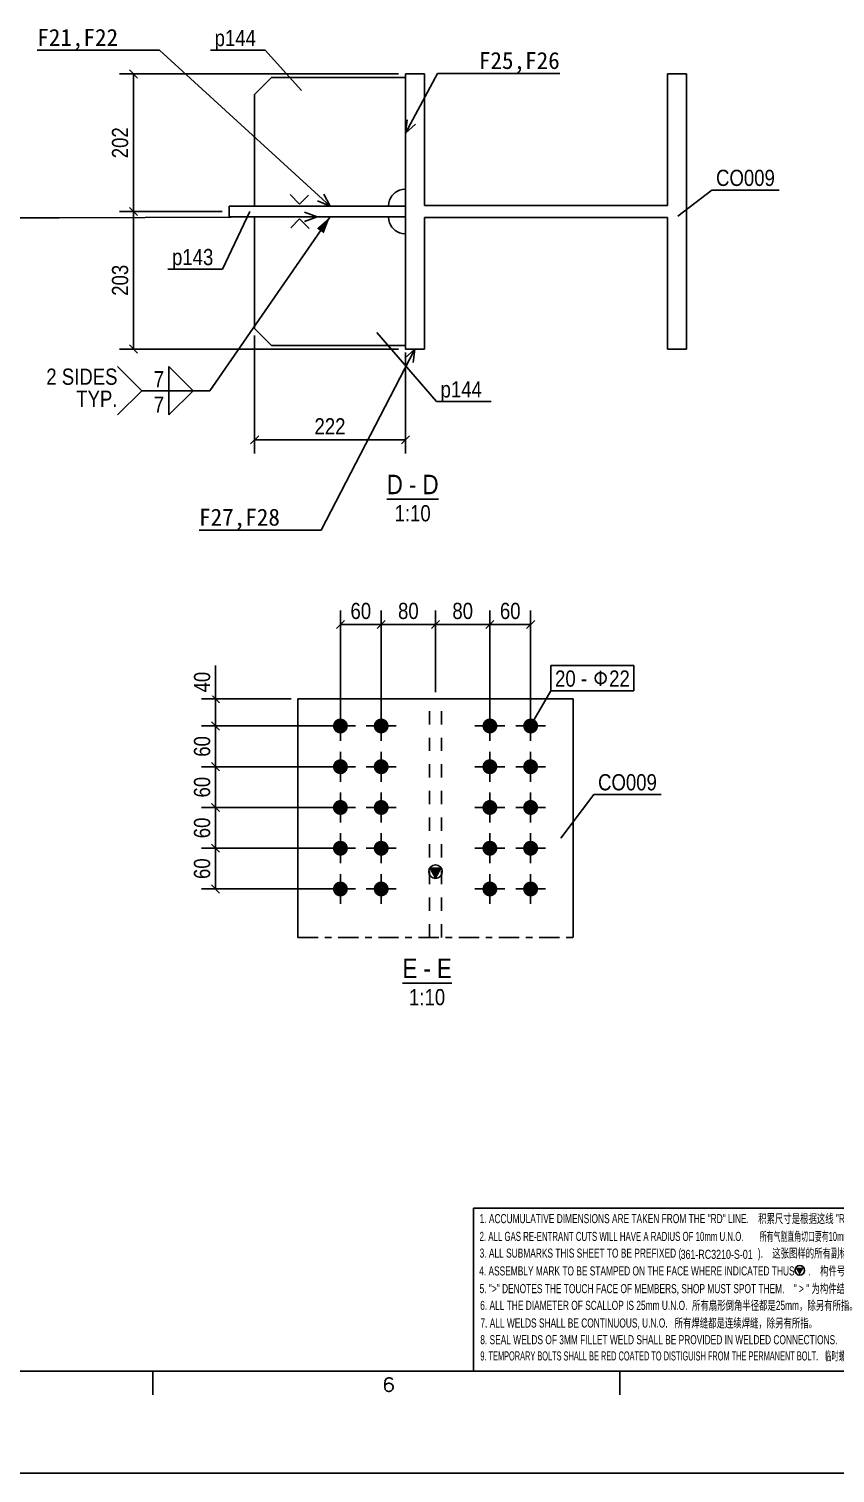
# Model space of a CAD drawing. Header units: millimetres. Extents: x -258 to 337, y -124 to 296.
# Drawn here: x 97.2 to 215.9, y -124.3 to 88.3 of the extents above; entities that cross this region are included whole.
import ezdxf

# ---------------------------------------------------------------- set-up
doc = ezdxf.new("R2010")
doc.units = ezdxf.units.MM
doc.linetypes.add('DXK_LINE_DOT2', pattern=[3.9198, 1.9599, -1.9599])
doc.linetypes.add('DXK_LINE_DOT3', pattern=[5.9187, 2.979, -0.9799, 0.9799, -0.9799])
doc.layers.add('WELD_LABELS', color=5, linetype='Continuous')
doc.styles.add('Arial', font='ARIAL.TTF', dxfattribs={"height": 0.2})
doc.styles.add('Arial Narrow', font='ARIALN.TTF', dxfattribs={"height": 0.2})

# ---------------------------------------------------------------- blocks, each defined once
blk = doc.blocks.new('Unknown-234524341-28319')
at = {"linetype": 'Continuous'}
for points in [[(210.63, -95.18), (211.25, -94.1), (210.07, -94.1)], [(220.81, -95.35), (221.43, -94.27), (220.26, -94.27)]]:
    blk.add_hatch(color=7, dxfattribs=at).paths.add_polyline_path(points)
at = {"color": 7, "linetype": 'Continuous'}
for p, q in [((162.65, -85.34), (162.65, -109.31)), ((162.65, -85.34), (242.46, -85.34)), ((242.46, -85.34), (242.46, -109.31)), ((162.65, -109.31), (242.46, -109.31))]:
    blk.add_line(p, q, dxfattribs=at)
at = {"color": 3, "linetype": 'Continuous'}
for p, q in [((220.26, -94.27), (220.81, -95.34)), ((221.43, -94.27), (220.82, -95.35))]:
    blk.add_line(p, q, dxfattribs=at)
at = {"color": 7, "linetype": 'Continuous'}
for centre in [(210.66, -94.48), (220.85, -94.65)]:
    blk.add_circle(centre, 0.7, dxfattribs=at)
at = {"color": 7, "linetype": 'Continuous', "style": 'Arial'}
for s, height, width, p in [('1. ACCUMULATIVE DIMENSIONS ARE TAKEN FROM THE "RD" LINE.    积累尺寸是根据这线 "RD" 开始计算。', 1.3371, 0.65892, (163.53, -87.53)), ('2. ALL GAS RE-ENTRANT CUTS WILL HAVE A RADIUS OF 10mm U.N.O.', 1.3371, 0.617738, (163.53, -90.15)), ('所有气割直角切口要有10mm 的半径，除另有所指。', 1.3371, 0.541875, (204.77, -90.15)), ('3. ALL SUBMARKS THIS SHEET TO BE PREFIXED (                                 ).    这张图样的所有副标记前面要加 (                                  )。', 1.33711, 0.65892, (163.53, -92.61)), ('4. ASSEMBLY MARK TO BE STAMPED ON THE FACE WHERE INDICATED THUS      .    构件号打在      标记面上。', 1.3371, 0.65892, (163.47, -95.23)), ('5. ">" DENOTES THE TOUCH FACE OF MEMBERS, SHOP MUST SPOT THEM.    " > " 为构件结合面，工厂需标识出来。', 1.3371, 0.65892, (163.53, -97.84)), ('6. ALL THE DIAMETER OF SCALLOP IS 25mm U.N.O.  所有扇形倒角半径都是25mm，除另有所指。', 1.3371, 0.65892, (163.62, -100.3)), ('7. ALL WELDS SHALL BE CONTINUOUS, U.N.O.   所有焊缝都是连续焊缝，除另有所指。', 1.3371, 0.65892, (163.65, -102.9)), ('8. SEAL WELDS OF 3MM FILLET WELD SHALL BE PROVIDED IN WELDED CONNECTIONS.   焊接节点里的封焊是3mm角焊缝。', 1.3371, 0.65892, (163.63, -105.36)), ('9. TEMPORARY BOLTS SHALL BE RED COATED TO DISTIGUISH FROM THE PERMANENT BOLT.   临时螺栓应涂红油漆，以区别与永久螺栓。', 1.3371, 0.55892, (163.64, -107.75))]:
    blk.add_text(s, height=height, dxfattribs=dict(at, width=width)).set_placement(p)
at = {"color": 3, "linetype": 'Continuous', "style": 'Arial', "width": 0.7}
for p in [(193.12, -92.79), (224.88, -92.75)]:
    blk.add_text('361-RC3210-S-01', height=1.3371, dxfattribs=at).set_placement(p)
blk = doc.blocks.new('Unknown-234524341-28322')
at = {"color": 7, "linetype": 'Continuous'}
for p, q in [((-228.29, -109.31), (321.63, -109.31)), ((115.42, -109.31), (115.42, -112.82)), ((149.84, -110.41), (149.65, -110.69)), ((150.13, -110.31), (149.84, -110.41)), ((150.32, -110.31), (150.13, -110.31)), ((150.6, -110.41), (150.32, -110.31)), ((150.7, -110.6), (150.6, -110.41)), ((184.15, -109.31), (184.15, -112.82)), ((149.65, -110.69), (149.56, -111.17)), ((149.56, -111.17), (149.56, -111.65)), ((149.65, -111.36), (149.56, -111.65)), ((149.56, -111.65), (149.65, -112.03)), ((149.84, -111.17), (149.65, -111.36)), ((149.65, -112.03), (149.84, -112.22)), ((150.13, -111.08), (149.84, -111.17)), ((149.84, -112.22), (150.13, -112.32)), ((150.22, -111.08), (150.13, -111.08)), ((150.13, -112.32), (150.22, -112.32)), ((150.51, -111.17), (150.22, -111.08)), ((150.22, -112.32), (150.51, -112.22)), ((150.7, -111.36), (150.51, -111.17)), ((150.51, -112.22), (150.7, -112.03)), ((150.79, -111.65), (150.7, -111.36)), ((150.7, -112.03), (150.79, -111.74)), ((150.79, -111.74), (150.79, -111.65)), ((-258.34, -124.33), (336.67, -124.33))]:
    blk.add_line(p, q, dxfattribs=at)
blk = doc.blocks.new('Unknown-234524341-15 - 3766')
at = {"color": 6, "linetype": 'Continuous'}
blk.add_line((149.86, 19.05), (157.5, 19.05), dxfattribs=at)
at = {"color": 0, "linetype": 'Continuous'}
for points in [[(152.23, 19.8), (152.23, 22.8), (149.86, 22.8), (149.86, 19.8)], [(156.34, 15.8), (156.34, 18.3), (151.01, 18.3), (151.01, 15.8)]]:
    blk.add_wipeout(points, dxfattribs=at)
at = {"color": 6, "linetype": 'Continuous', "style": 'Arial Narrow'}
blk.add_text('1:10', height=2.386, dxfattribs=at).set_placement((151.01, 15.8))
at = {"color": 0, "linetype": 'Continuous'}
blk.add_wipeout([(154.23, 19.8), (154.23, 22.8), (153.13, 22.8), (153.13, 19.8)], dxfattribs=at)
at = {"color": 6, "linetype": 'Continuous', "style": 'Arial Narrow'}
blk.add_text('D', height=2.86, dxfattribs=at).set_placement((149.86, 19.8))
at = {"color": 0, "linetype": 'Continuous'}
blk.add_wipeout([(157.5, 19.8), (157.5, 22.8), (155.13, 22.8), (155.13, 19.8)], dxfattribs=at)
at = {"color": 6, "linetype": 'Continuous', "style": 'Arial Narrow'}
for s, p in [('D', (155.13, 19.8)), ('-', (153.13, 19.8))]:
    blk.add_text(s, height=2.86, dxfattribs=at).set_placement(p)
blk = doc.blocks.new('Unknown-234524341-16 - 5437')
at = {"color": 6, "linetype": 'Continuous'}
blk.add_line((152.17, -52.2), (159.44, -52.2), dxfattribs=at)
at = {"color": 0, "linetype": 'Continuous'}
for points in [[(154.36, -51.45), (154.36, -48.45), (152.17, -48.45), (152.17, -51.45)], [(158.47, -55.45), (158.47, -52.95), (153.14, -52.95), (153.14, -55.45)]]:
    blk.add_wipeout(points, dxfattribs=at)
at = {"color": 6, "linetype": 'Continuous', "style": 'Arial Narrow'}
blk.add_text('1:10', height=2.386, dxfattribs=at).set_placement((153.14, -55.45))
at = {"color": 0, "linetype": 'Continuous'}
blk.add_wipeout([(156.35, -51.45), (156.35, -48.45), (155.26, -48.45), (155.26, -51.45)], dxfattribs=at)
at = {"color": 6, "linetype": 'Continuous', "style": 'Arial Narrow'}
blk.add_text('E', height=2.86, dxfattribs=at).set_placement((152.17, -51.45))
at = {"color": 0, "linetype": 'Continuous'}
blk.add_wipeout([(159.44, -51.45), (159.44, -48.45), (157.25, -48.45), (157.25, -51.45)], dxfattribs=at)
at = {"color": 6, "linetype": 'Continuous', "style": 'Arial Narrow'}
for s, p in [('E', (157.25, -51.45)), ('-', (155.26, -51.45))]:
    blk.add_text(s, height=2.86, dxfattribs=at).set_placement(p)
blk = doc.blocks.new('Part-234524341-3773 - 3766')
at = {"color": 2, "linetype": 'Continuous'}
for p, q in [((130.41, 44.17), (130.41, 60.62)), ((150.15, 60.13), (150.11, 60.62)), ((152.61, 58.12), (152.12, 58.17)), ((130.41, 44.17), (132.91, 41.67)), ((152.61, 41.67), (132.91, 41.67))]:
    blk.add_line(p, q, dxfattribs=at)
at = {"color": 7, "linetype": 'DXK_LINE_DOT2'}
for p, q in [((130.41, 60.62), (150.11, 60.62)), ((152.61, 41.67), (152.61, 58.12))]:
    blk.add_line(p, q, dxfattribs=at)
at = {"color": 2, "linetype": 'Continuous'}
blk.add_arc((152.61, 60.62), 2.5, 191.25, 258.75, dxfattribs=at)
blk = doc.blocks.new('Part-234524341-3772 - 3766')
at = {"color": 2, "linetype": 'Continuous'}
for p, q in [((137.04, 62.52), (135.64, 63.92)), ((137.04, 62.52), (138.34, 63.82)), ((126.64, 62.22), (152.61, 62.22)), ((126.64, 60.62), (126.64, 62.22)), ((152.61, 62.22), (152.61, 60.62)), ((152.61, 60.62), (126.64, 60.62)), ((137.04, 60.32), (135.74, 59.02)), ((137.04, 60.32), (138.44, 58.92))]:
    blk.add_line(p, q, dxfattribs=at)
at = {"color": 7, "linetype": 'DXK_LINE_DOT2'}
for p, q in [((126.64, 62.22), (132.36, 62.22)), ((126.64, 60.62), (132.36, 60.62))]:
    blk.add_line(p, q, dxfattribs=at)
blk = doc.blocks.new('Part-234524341-3775 - 3766')
at = {"color": 2, "linetype": 'Continuous'}
for p, q in [((132.91, 81.17), (130.41, 78.67)), ((152.61, 81.17), (132.91, 81.17)), ((130.41, 78.67), (130.41, 62.22)), ((152.12, 64.67), (152.61, 64.72)), ((150.11, 62.22), (150.15, 62.71))]:
    blk.add_line(p, q, dxfattribs=at)
at = {"color": 7, "linetype": 'DXK_LINE_DOT2'}
for p, q in [((152.61, 64.72), (152.61, 81.17)), ((130.41, 62.22), (150.11, 62.22))]:
    blk.add_line(p, q, dxfattribs=at)
at = {"color": 2, "linetype": 'Continuous'}
blk.add_arc((152.61, 62.22), 2.5, 101.25, 168.75, dxfattribs=at)
blk = doc.blocks.new('Part-234524341-3777 - 3766')
at = {"color": 2, "linetype": 'Continuous'}
for p, q in [((152.61, 41.17), (152.61, 81.67)), ((152.61, 81.67), (155.41, 81.67)), ((155.41, 81.67), (155.41, 62.32)), ((191.21, 81.67), (194.01, 81.67)), ((191.21, 62.32), (191.21, 81.67)), ((194.01, 81.67), (194.01, 41.17)), ((155.41, 62.32), (191.21, 62.32)), ((191.21, 60.52), (155.41, 60.52)), ((155.41, 60.52), (155.41, 41.17)), ((191.21, 41.17), (191.21, 60.52)), ((155.41, 41.17), (152.61, 41.17)), ((194.01, 41.17), (191.21, 41.17))]:
    blk.add_line(p, q, dxfattribs=at)
blk = doc.blocks.new('Bolt-234524341-5499 - 5437')
at = {"linetype": 'Continuous'}
for points in [[(144.14, -14.33, -1), (141.94, -14.33, -1)], [(150.14, -14.33, -1), (147.94, -14.33, -1)], [(144.14, -20.33, -1), (141.94, -20.33, -1)], [(150.14, -20.33, -1), (147.94, -20.33, -1)], [(144.14, -26.33, -1), (141.94, -26.33, -1)], [(150.14, -26.33, -1), (147.94, -26.33, -1)], [(144.14, -32.33, -1), (141.94, -32.33, -1)], [(150.14, -32.33, -1), (147.94, -32.33, -1)], [(144.14, -38.33, -1), (141.94, -38.33, -1)], [(150.14, -38.33, -1), (147.94, -38.33, -1)]]:
    blk.add_hatch(color=3, dxfattribs=at).paths.add_polyline_path(points)
at = {"color": 3, "linetype": 'Continuous'}
for p, q in [((143.04, -12.13), (143.04, -16.53)), ((149.04, -12.13), (149.04, -16.53)), ((145.24, -14.33), (140.84, -14.33)), ((151.24, -14.33), (146.84, -14.33)), ((143.04, -18.13), (143.04, -22.53)), ((149.04, -18.13), (149.04, -22.53)), ((145.24, -20.33), (140.84, -20.33)), ((151.24, -20.33), (146.84, -20.33)), ((143.04, -24.13), (143.04, -28.53)), ((149.04, -24.13), (149.04, -28.53)), ((145.24, -26.33), (140.84, -26.33)), ((151.24, -26.33), (146.84, -26.33)), ((143.04, -30.13), (143.04, -34.53)), ((149.04, -30.13), (149.04, -34.53)), ((145.24, -32.33), (140.84, -32.33)), ((151.24, -32.33), (146.84, -32.33)), ((143.04, -36.13), (143.04, -40.53)), ((149.04, -36.13), (149.04, -40.53)), ((145.24, -38.33), (140.84, -38.33)), ((151.24, -38.33), (146.84, -38.33))]:
    blk.add_line(p, q, dxfattribs=at)
blk = doc.blocks.new('Part-234524341-5448 - 5437')
at = {"linetype": 'Continuous'}
blk.add_hatch(color=2, dxfattribs=at).paths.add_polyline_path([(157.04, -36.67), (156.24, -35.27), (157.84, -35.27)])
at = {"color": 2, "linetype": 'Continuous'}
for p, q in [((177.29, -10.33), (136.79, -10.33)), ((136.79, -10.33), (136.79, -45.45)), ((177.29, -10.33), (177.29, -45.45)), ((157.04, -36.67), (156.24, -35.27)), ((156.24, -35.27), (157.84, -35.27)), ((157.84, -35.27), (157.04, -36.67))]:
    blk.add_line(p, q, dxfattribs=at)
at = {"color": 7, "linetype": 'DXK_LINE_DOT2'}
for p, q in [((156.14, -45.45), (156.14, -10.33)), ((157.94, -45.45), (157.94, -10.33))]:
    blk.add_line(p, q, dxfattribs=at)
at = {"color": 2, "linetype": 'Continuous'}
blk.add_circle((157.04, -35.77), 1, dxfattribs=at)
blk = doc.blocks.new('Bolt-234524341-5501 - 5437')
at = {"linetype": 'Continuous'}
for points in [[(166.14, -14.33, -1), (163.94, -14.33, -1)], [(172.14, -14.33, -1), (169.94, -14.33, -1)], [(166.14, -20.33, -1), (163.94, -20.33, -1)], [(172.14, -20.33, -1), (169.94, -20.33, -1)], [(166.14, -26.33, -1), (163.94, -26.33, -1)], [(172.14, -26.33, -1), (169.94, -26.33, -1)], [(166.14, -32.33, -1), (163.94, -32.33, -1)], [(172.14, -32.33, -1), (169.94, -32.33, -1)], [(166.14, -38.33, -1), (163.94, -38.33, -1)], [(172.14, -38.33, -1), (169.94, -38.33, -1)]]:
    blk.add_hatch(color=3, dxfattribs=at).paths.add_polyline_path(points)
at = {"color": 3, "linetype": 'Continuous'}
for p, q in [((165.04, -12.13), (165.04, -16.53)), ((171.04, -12.13), (171.04, -16.53)), ((167.24, -14.33), (162.84, -14.33)), ((173.24, -14.33), (168.84, -14.33)), ((165.04, -18.13), (165.04, -22.53)), ((171.04, -18.13), (171.04, -22.53)), ((167.24, -20.33), (162.84, -20.33)), ((173.24, -20.33), (168.84, -20.33)), ((165.04, -24.13), (165.04, -28.53)), ((171.04, -24.13), (171.04, -28.53)), ((167.24, -26.33), (162.84, -26.33)), ((173.24, -26.33), (168.84, -26.33)), ((165.04, -30.13), (165.04, -34.53)), ((171.04, -30.13), (171.04, -34.53)), ((167.24, -32.33), (162.84, -32.33)), ((173.24, -32.33), (168.84, -32.33)), ((165.04, -36.13), (165.04, -40.53)), ((171.04, -36.13), (171.04, -40.53)), ((167.24, -38.33), (162.84, -38.33)), ((173.24, -38.33), (168.84, -38.33))]:
    blk.add_line(p, q, dxfattribs=at)
blk = doc.blocks.new('Line-234524341-5593 - 5437')
at = {"color": 3, "linetype": 'DXK_LINE_DOT3'}
blk.add_line((136.79, -45.45), (177.29, -45.45), dxfattribs=at)
blk = doc.blocks.new('StraightDimension-234524341-5632 - 3766')
at = {"color": 7, "linetype": 'Continuous'}
for p, q in [((151.61, 81.67), (110.54, 81.67)), ((113.19, 81.07), (111.99, 82.27)), ((112.59, 61.42), (112.59, 81.67)), ((111.99, 62.02), (113.19, 60.82)), ((125.64, 61.42), (110.54, 61.42))]:
    blk.add_line(p, q, dxfattribs=at)
at = {"color": 0}
blk.add_wipeout([(112.29, 74.33), (108.79, 74.33), (108.79, 68.76), (112.29, 68.76)], dxfattribs=at)
at = {"color": 4, "style": 'Arial Narrow'}
blk.add_text('202', height=2.386, rotation=90.0002, dxfattribs=at).set_placement((111.79, 69.26))
blk = doc.blocks.new('StraightDimension-234524341-5633 - 3766')
at = {"color": 7, "linetype": 'Continuous'}
for p, q in [((113.19, 60.82), (111.99, 62.02)), ((125.64, 61.42), (110.54, 61.42)), ((112.59, 41.17), (112.59, 61.42)), ((151.61, 41.17), (110.54, 41.17)), ((111.99, 41.77), (113.19, 40.57))]:
    blk.add_line(p, q, dxfattribs=at)
at = {"color": 0}
blk.add_wipeout([(112.29, 54.08), (108.79, 54.08), (108.79, 48.51), (112.29, 48.51)], dxfattribs=at)
at = {"color": 4, "style": 'Arial Narrow'}
blk.add_text('203', height=2.386, rotation=90.0002, dxfattribs=at).set_placement((111.79, 49.01))
blk = doc.blocks.new('StraightDimension-234524341-5955 - 3766')
at = {"color": 7, "linetype": 'Continuous'}
for p, q in [((130.41, 43.17), (130.41, 25.8)), ((152.61, 40.67), (152.61, 25.8)), ((131.01, 28.4), (129.81, 27.2)), ((130.41, 27.8), (152.61, 27.8)), ((152.01, 27.2), (153.21, 28.4))]:
    blk.add_line(p, q, dxfattribs=at)
at = {"color": 0}
blk.add_wipeout([(144.29, 28.1), (144.29, 31.6), (138.72, 31.6), (138.72, 28.1)], dxfattribs=at)
at = {"color": 4, "style": 'Arial Narrow'}
blk.add_text('222', height=2.386, dxfattribs=at).set_placement((139.22, 28.6))
blk = doc.blocks.new('StraightDimension-234524341-5576 - 5437')
at = {"color": 7, "linetype": 'Continuous'}
for p, q in [((142.04, -14.33), (122.61, -14.33)), ((125.26, -14.93), (124.06, -13.73)), ((124.66, -20.33), (124.66, -14.33)), ((142.04, -20.33), (122.61, -20.33)), ((124.06, -19.73), (125.26, -20.93))]:
    blk.add_line(p, q, dxfattribs=at)
at = {"color": 0}
blk.add_wipeout([(124.36, -15.31), (120.86, -15.31), (120.86, -19.36), (124.36, -19.36)], dxfattribs=at)
at = {"color": 4, "style": 'Arial Narrow'}
blk.add_text('60', height=2.386, rotation=90.0002, dxfattribs=at).set_placement((123.86, -18.86))
blk = doc.blocks.new('StraightDimension-234524341-5577 - 5437')
at = {"color": 7, "linetype": 'Continuous'}
for p, q in [((142.04, -20.33), (122.61, -20.33)), ((125.26, -20.93), (124.06, -19.73)), ((124.66, -26.33), (124.66, -20.33)), ((142.04, -26.33), (122.61, -26.33)), ((124.06, -25.73), (125.26, -26.93))]:
    blk.add_line(p, q, dxfattribs=at)
at = {"color": 0}
blk.add_wipeout([(124.36, -21.31), (120.86, -21.31), (120.86, -25.36), (124.36, -25.36)], dxfattribs=at)
at = {"color": 4, "style": 'Arial Narrow'}
blk.add_text('60', height=2.386, rotation=90.0002, dxfattribs=at).set_placement((123.86, -24.86))
blk = doc.blocks.new('StraightDimension-234524341-5578 - 5437')
at = {"color": 7, "linetype": 'Continuous'}
for p, q in [((142.04, -26.33), (122.61, -26.33)), ((125.26, -26.93), (124.06, -25.73)), ((124.66, -32.33), (124.66, -26.33)), ((124.06, -31.73), (125.26, -32.93)), ((142.04, -32.33), (122.61, -32.33))]:
    blk.add_line(p, q, dxfattribs=at)
at = {"color": 0}
blk.add_wipeout([(124.36, -27.31), (120.86, -27.31), (120.86, -31.36), (124.36, -31.36)], dxfattribs=at)
at = {"color": 4, "style": 'Arial Narrow'}
blk.add_text('60', height=2.386, rotation=90.0002, dxfattribs=at).set_placement((123.86, -30.86))
blk = doc.blocks.new('StraightDimension-234524341-5538 - 5437')
at = {"color": 7, "linetype": 'Continuous'}
for p, q in [((165.04, -13.33), (165.04, 2.67)), ((171.04, -13.33), (171.04, 2.67)), ((165.64, 1.22), (164.44, 0.02)), ((165.04, 0.62), (171.04, 0.62)), ((170.44, 0.02), (171.64, 1.22))]:
    blk.add_line(p, q, dxfattribs=at)
at = {"color": 0}
blk.add_wipeout([(170.07, 0.92), (170.07, 4.42), (166.02, 4.42), (166.02, 0.92)], dxfattribs=at)
at = {"color": 4, "style": 'Arial Narrow'}
blk.add_text('60', height=2.386, dxfattribs=at).set_placement((166.52, 1.42))
blk = doc.blocks.new('StraightDimension-234524341-5539 - 5437')
at = {"color": 7, "linetype": 'Continuous'}
for p, q in [((157.04, -9.33), (157.04, 2.67)), ((165.04, -13.33), (165.04, 2.67)), ((157.64, 1.22), (156.44, 0.02)), ((157.04, 0.62), (165.04, 0.62)), ((164.44, 0.02), (165.64, 1.22))]:
    blk.add_line(p, q, dxfattribs=at)
at = {"color": 0}
blk.add_wipeout([(163.07, 0.92), (163.07, 4.42), (159.02, 4.42), (159.02, 0.92)], dxfattribs=at)
at = {"color": 4, "style": 'Arial Narrow'}
blk.add_text('80', height=2.386, dxfattribs=at).set_placement((159.52, 1.42))
blk = doc.blocks.new('StraightDimension-234524341-5540 - 5437')
at = {"color": 7, "linetype": 'Continuous'}
for p, q in [((149.04, -13.33), (149.04, 2.67)), ((157.04, -9.33), (157.04, 2.67)), ((149.64, 1.22), (148.44, 0.02)), ((149.04, 0.62), (157.04, 0.62)), ((156.44, 0.02), (157.64, 1.22))]:
    blk.add_line(p, q, dxfattribs=at)
at = {"color": 0}
blk.add_wipeout([(155.07, 0.92), (155.07, 4.42), (151.02, 4.42), (151.02, 0.92)], dxfattribs=at)
at = {"color": 4, "style": 'Arial Narrow'}
blk.add_text('80', height=2.386, dxfattribs=at).set_placement((151.52, 1.42))
blk = doc.blocks.new('StraightDimension-234524341-5541 - 5437')
at = {"color": 7, "linetype": 'Continuous'}
for p, q in [((143.04, -13.33), (143.04, 2.67)), ((149.04, -13.33), (149.04, 2.67)), ((143.64, 1.22), (142.44, 0.02)), ((143.04, 0.62), (149.04, 0.62)), ((148.44, 0.02), (149.64, 1.22))]:
    blk.add_line(p, q, dxfattribs=at)
at = {"color": 0}
blk.add_wipeout([(148.07, 0.92), (148.07, 4.42), (144.02, 4.42), (144.02, 0.92)], dxfattribs=at)
at = {"color": 4, "style": 'Arial Narrow'}
blk.add_text('60', height=2.386, dxfattribs=at).set_placement((144.52, 1.42))
blk = doc.blocks.new('StraightDimension-234524341-5575 - 5437')
at = {"color": 7, "linetype": 'Continuous'}
for p, q in [((135.79, -10.33), (122.61, -10.33)), ((124.06, -9.73), (125.26, -10.93)), ((124.66, -14.33), (124.66, -10.33)), ((142.04, -14.33), (122.61, -14.33)), ((125.26, -14.93), (124.06, -13.73))]:
    blk.add_line(p, q, dxfattribs=at)
at = {"color": 0}
blk.add_wipeout([(124.36, -5.85), (120.86, -5.85), (120.86, -9.89), (124.36, -9.89)], dxfattribs=at)
at = {"color": 7, "linetype": 'Continuous'}
blk.add_line((124.66, -10.33), (124.66, -5.41), dxfattribs=at)
blk.add_line((124.66, -10.33), (124.66, -5.41), dxfattribs=at)
at = {"color": 4, "style": 'Arial Narrow'}
blk.add_text('40', height=2.386, rotation=90.0002, dxfattribs=at).set_placement((123.86, -9.39))
blk = doc.blocks.new('StraightDimension-234524341-5579 - 5437')
at = {"color": 7, "linetype": 'Continuous'}
for p, q in [((125.26, -32.93), (124.06, -31.73)), ((142.04, -32.33), (122.61, -32.33)), ((124.66, -38.33), (124.66, -32.33)), ((124.06, -37.73), (125.26, -38.93)), ((142.04, -38.33), (122.61, -38.33))]:
    blk.add_line(p, q, dxfattribs=at)
at = {"color": 0}
blk.add_wipeout([(124.36, -33.31), (120.86, -33.31), (120.86, -37.36), (124.36, -37.36)], dxfattribs=at)
at = {"color": 4, "style": 'Arial Narrow'}
blk.add_text('60', height=2.386, rotation=90.0002, dxfattribs=at).set_placement((123.86, -36.86))
blk = doc.blocks.new('Mark-234524341-3850 - 3766')
at = {"color": 7, "linetype": 'Continuous'}
blk.add_line((137.32, 79.25), (131.96, 85.17), dxfattribs=at)
at = {"color": 0}
blk.add_wipeout([(130.61, 85.77), (130.61, 88.27), (124.52, 88.27), (124.52, 85.77)], dxfattribs=at)
blk.add_wipeout([(130.61, 85.77), (130.61, 88.27), (124.52, 88.27), (124.52, 85.77)], dxfattribs=at)
at = {"color": 7, "linetype": 'Continuous'}
blk.add_line((123.92, 85.17), (131.96, 85.17), dxfattribs=at)
at = {"color": 3, "style": 'Arial Narrow'}
blk.add_text('p144', height=2.386, dxfattribs=at).set_placement((124.52, 85.77))
blk = doc.blocks.new('Mark-234524341-3844 - 3766')
at = {"color": 7, "linetype": 'Continuous'}
blk.add_line((129.71, 61.42), (125.69, 52.92), dxfattribs=at)
at = {"color": 0}
blk.add_wipeout([(124.34, 53.52), (124.34, 56.02), (118.25, 56.02), (118.25, 53.52)], dxfattribs=at)
blk.add_wipeout([(124.34, 53.52), (124.34, 56.02), (118.25, 56.02), (118.25, 53.52)], dxfattribs=at)
at = {"color": 7, "linetype": 'Continuous'}
blk.add_line((117.65, 52.92), (125.69, 52.92), dxfattribs=at)
at = {"color": 3, "style": 'Arial Narrow'}
blk.add_text('p143', height=2.386, dxfattribs=at).set_placement((118.25, 53.52))
blk = doc.blocks.new('Mark-234524341-3847 - 3766')
at = {"color": 0}
blk.add_wipeout([(163.87, 34.04), (163.87, 36.54), (157.78, 36.54), (157.78, 34.04)], dxfattribs=at)
blk.add_wipeout([(163.87, 34.04), (163.87, 36.54), (157.78, 36.54), (157.78, 34.04)], dxfattribs=at)
at = {"color": 7, "linetype": 'Continuous'}
for p, q in [((148.4, 43.59), (157.18, 33.44)), ((157.18, 33.44), (165.22, 33.44))]:
    blk.add_line(p, q, dxfattribs=at)
at = {"color": 3, "style": 'Arial Narrow'}
blk.add_text('p144', height=2.386, dxfattribs=at).set_placement((157.78, 34.04))
blk = doc.blocks.new('Mark-234524341-3853 - 3766')
at = {"color": 0}
blk.add_wipeout([(207.02, 65.18), (207.02, 67.68), (198.34, 67.68), (198.34, 65.18)], dxfattribs=at)
blk.add_wipeout([(207.02, 65.18), (207.02, 67.68), (198.34, 67.68), (198.34, 65.18)], dxfattribs=at)
at = {"color": 7, "linetype": 'Continuous'}
for p, q in [((192.71, 60.71), (197.74, 64.58)), ((197.74, 64.58), (207.62, 64.58))]:
    blk.add_line(p, q, dxfattribs=at)
at = {"color": 3, "style": 'Arial Narrow'}
blk.add_text('CO009', height=2.386, dxfattribs=at).set_placement((198.34, 65.18))
blk = doc.blocks.new('WeldMark-234524341-7795 - 3766')
at = {"linetype": 'Continuous'}
blk.add_hatch(color=3, dxfattribs=at).paths.add_polyline_path([(139.57, 58.92), (141.51, 60.62), (140.6, 58.21)])
at = {"color": 3, "linetype": 'Continuous'}
for p, q in [((141.51, 60.62), (123.83, 35.03)), ((113.81, 35.03), (110.24, 38.6)), ((113.81, 35.03), (110.24, 31.46))]:
    blk.add_line(p, q, dxfattribs=at)
at = {"color": 0}
blk.add_wipeout([(117.28, 35.33), (117.28, 38.23), (115.36, 38.23), (115.36, 35.33)], dxfattribs=at)
at = {"color": 3, "linetype": 'Continuous'}
for p, q in [((121.37, 35.03), (117.8, 38.6)), ((117.8, 38.6), (117.8, 35.03)), ((117.8, 35.03), (121.37, 35.03))]:
    blk.add_line(p, q, dxfattribs=at)
at = {"color": 0, "linetype": 'Continuous'}
blk.add_wipeout([(110.24, 35.91), (110.24, 38.41), (99.74, 38.41), (99.74, 35.91)], dxfattribs=at)
for points in [[(110.24, 35.91), (110.24, 38.41), (99.74, 38.41), (99.74, 35.91)], [(117.28, 31.58), (117.28, 34.48), (115.36, 34.48), (115.36, 31.58)]]:
    blk.add_wipeout(points, dxfattribs=at)
at = {"color": 3, "linetype": 'Continuous'}
for p, q in [((113.81, 35.03), (123.83, 35.03)), ((117.8, 35.03), (121.37, 35.03)), ((121.37, 35.03), (117.8, 31.46)), ((117.8, 31.46), (117.8, 35.03))]:
    blk.add_line(p, q, dxfattribs=at)
at = {"color": 3, "style": 'Arial Narrow'}
blk.add_text('7', height=2.39, dxfattribs=at).set_placement((115.56, 35.53))
at = {"color": 3, "linetype": 'Continuous', "style": 'Arial Narrow'}
blk.add_text('7', height=2.39, dxfattribs=at).set_placement((115.56, 31.78))
at = {"color": 0, "linetype": 'Continuous'}
blk.add_wipeout([(110.24, 32.66), (110.24, 35.16), (104.15, 35.16), (104.15, 32.66)], dxfattribs=at)
blk.add_wipeout([(110.24, 32.66), (110.24, 35.16), (104.15, 35.16), (104.15, 32.66)], dxfattribs=at)
at = {"color": 3, "linetype": 'Continuous', "style": 'Arial Narrow'}
for s, p in [('2 SIDES', (99.74, 35.91)), ('TYP.', (104.15, 32.66))]:
    blk.add_text(s, height=2.386, dxfattribs=at).set_placement(p)
blk = doc.blocks.new('Mark-234524341-5522 - 5437')
at = {"color": 0}
blk.add_wipeout([(189.65, -23.81), (189.65, -21.31), (180.97, -21.31), (180.97, -23.81)], dxfattribs=at)
blk.add_wipeout([(189.65, -23.81), (189.65, -21.31), (180.97, -21.31), (180.97, -23.81)], dxfattribs=at)
at = {"color": 7, "linetype": 'Continuous'}
for p, q in [((175.5, -30.84), (180.37, -24.41)), ((180.37, -24.41), (190.25, -24.41))]:
    blk.add_line(p, q, dxfattribs=at)
at = {"color": 3, "style": 'Arial Narrow'}
blk.add_text('CO009', height=2.386, dxfattribs=at).set_placement((180.97, -23.81))
blk = doc.blocks.new('MarkSet-234524341-5519 - 5437')
at = {"color": 0}
blk.add_wipeout([(177.69, -8.54), (177.69, -6.04), (174.64, -6.04), (174.64, -8.54)], dxfattribs=at)
blk.add_wipeout([(177.69, -8.54), (177.69, -6.04), (174.64, -6.04), (174.64, -8.54)], dxfattribs=at)
at = {"color": 7, "linetype": 'Continuous'}
for p, q in [((174.04, -9.14), (174.04, -5.44)), ((171.04, -14.33), (174.04, -9.14))]:
    blk.add_line(p, q, dxfattribs=at)
at = {"color": 0}
blk.add_wipeout([(179.35, -8.54), (179.35, -6.04), (178.44, -6.04), (178.44, -8.54)], dxfattribs=at)
blk.add_wipeout([(179.35, -8.54), (179.35, -6.04), (178.44, -6.04), (178.44, -8.54)], dxfattribs=at)
at = {"color": 3, "style": 'Arial Narrow'}
blk.add_text('20', height=2.386, dxfattribs=at).set_placement((174.64, -8.54))
at = {"color": 0}
blk.add_wipeout([(182.6, -8.54), (182.6, -6.04), (180.1, -6.04), (180.1, -8.54)], dxfattribs=at)
at = {"color": 3, "linetype": 'Continuous'}
blk.add_line((181.35, -8.41), (181.35, -6.22), dxfattribs=at)
at = {"color": 3, "style": 'Arial Narrow'}
blk.add_text('-', height=2.39, dxfattribs=at).set_placement((178.44, -8.54))
at = {"color": 0}
blk.add_wipeout([(185.65, -8.54), (185.65, -6.04), (182.6, -6.04), (182.6, -8.54)], dxfattribs=at)
blk.add_wipeout([(185.65, -8.54), (185.65, -6.04), (182.6, -6.04), (182.6, -8.54)], dxfattribs=at)
at = {"color": 7, "linetype": 'Continuous'}
for p, q in [((174.04, -5.44), (186.25, -5.44)), ((186.25, -9.14), (186.25, -5.44)), ((174.04, -9.14), (186.25, -9.14))]:
    blk.add_line(p, q, dxfattribs=at)
at = {"color": 3, "linetype": 'Continuous'}
blk.add_circle((181.35, -7.29), 0.812, dxfattribs=at)
at = {"color": 3, "style": 'Arial Narrow'}
blk.add_text('22', height=2.386, dxfattribs=at).set_placement((182.6, -8.54))

msp = doc.modelspace()

# ---------------------------------------------------------------- linework, layer by layer
at = {"layer": 'WELD_LABELS', "color": 5}
for p, q in [((116.41, 85.16), (98.41, 85.16)), ((157.33, 81.76), (175.33, 81.76)), ((140.23, 14.52), (122.23, 14.52))]:
    msp.add_line(p, q, dxfattribs=at)

# ---------------------------------------------------------------- block references
for name in ['Unknown-234524341-28322', 'Part-234524341-3775 - 3766', 'Part-234524341-3777 - 3766', 'Part-234524341-3772 - 3766', 'Part-234524341-3773 - 3766', 'Part-234524341-5448 - 5437', 'Bolt-234524341-5499 - 5437', 'Bolt-234524341-5501 - 5437', 'Line-234524341-5593 - 5437', 'Unknown-234524341-28319']:
    msp.add_blockref(name, (0, 0))

# ---------------------------------------------------------------- texts
at = {"layer": 'WELD_LABELS', "color": 5, "char_height": 2.5}
for s, insert, attachment_point in [('F21,F22', (98.41, 85.16), 7), ('F25,F26', (175.33, 81.76), 9), ('F27,F28', (122.23, 14.52), 7)]:
    msp.add_mtext(s, dxfattribs=dict(at, insert=insert, attachment_point=attachment_point))

# ---------------------------------------------------------------- next in the draw order: block references
for name in ['StraightDimension-234524341-5632 - 3766', 'Mark-234524341-3853 - 3766', 'Unknown-234524341-15 - 3766', 'StraightDimension-234524341-5538 - 5437', 'StraightDimension-234524341-5576 - 5437', 'Mark-234524341-5522 - 5437', 'Unknown-234524341-16 - 5437']:
    msp.add_blockref(name, (0, 0))

# ---------------------------------------------------------------- next in the draw order: linework, layer by layer
at = {"layer": 'WELD_LABELS', "color": 5}
for p, q in [((152.61, 72.95), (157.33, 81.76)), ((152.89, 74.93), (152.61, 72.95)), ((154.1, 74.28), (152.61, 72.95))]:
    msp.add_line(p, q, dxfattribs=at)

# ---------------------------------------------------------------- next in the draw order: block references
for name in ['Mark-234524341-3850 - 3766', 'StraightDimension-234524341-5633 - 3766', 'StraightDimension-234524341-5539 - 5437', 'MarkSet-234524341-5519 - 5437', 'StraightDimension-234524341-5577 - 5437']:
    msp.add_blockref(name, (0, 0))

# ---------------------------------------------------------------- next in the draw order: linework, layer by layer
for p in [(140.58, 63.99), (139.66, 62.98)]:
    msp.add_line(p, (141.51, 62.22), dxfattribs=at)

# ---------------------------------------------------------------- next in the draw order: block references
for name in ['Mark-234524341-3844 - 3766', 'StraightDimension-234524341-5955 - 3766', 'StraightDimension-234524341-5540 - 5437', 'StraightDimension-234524341-5578 - 5437']:
    msp.add_blockref(name, (0, 0))

# ---------------------------------------------------------------- next in the draw order: linework, layer by layer
msp.add_line((141.51, 62.22), (116.41, 85.16), dxfattribs=at)

# ---------------------------------------------------------------- next in the draw order: block references
for name in ['WeldMark-234524341-7795 - 3766', 'Mark-234524341-3847 - 3766', 'StraightDimension-234524341-5541 - 5437', 'StraightDimension-234524341-5579 - 5437']:
    msp.add_blockref(name, (0, 0))

# ---------------------------------------------------------------- next in the draw order: linework, layer by layer
for p, q in [((101.63, 60.48), (83.63, 60.48)), ((139.62, 60.62), (101.63, 60.48)), ((137.74, 61.3), (139.62, 60.62)), ((137.75, 59.93), (139.62, 60.62)), ((154.01, 41.17), (140.23, 14.52)), ((152.53, 39.82), (154.01, 41.17)), ((153.75, 39.19), (154.01, 41.17))]:
    msp.add_line(p, q, dxfattribs=at)

# ---------------------------------------------------------------- next in the draw order: block references
msp.add_blockref('StraightDimension-234524341-5575 - 5437', (0, 0))

doc.saveas('drawing.dxf')
